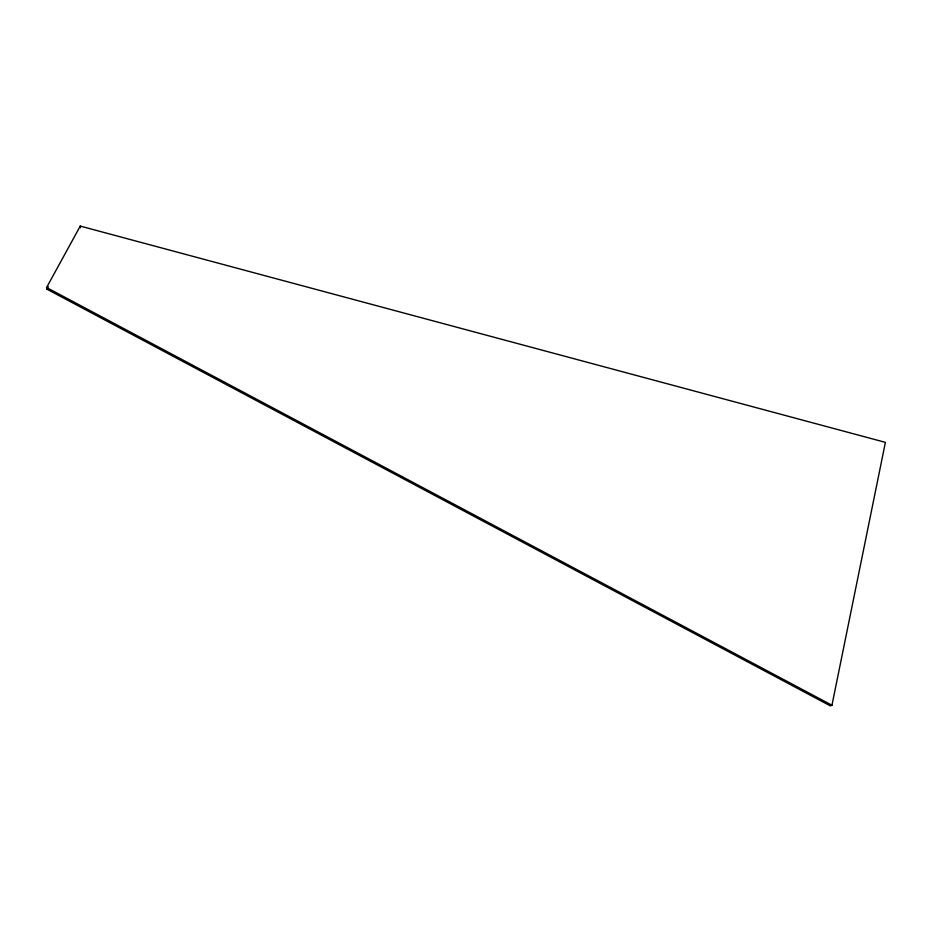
<?xml version="1.0" encoding="UTF-8"?>
<svg xmlns="http://www.w3.org/2000/svg" width="932" height="932" viewBox="0 0 932 932"><rect width="100%" height="100%" fill="white"/><g stroke="black" fill="none" stroke-linecap="round" stroke-linejoin="round"><path stroke-width="1.4" d="M831.95 705.244L885.4 442.362L80.257 226.092L46.6 287.522L46.845 289.141L830.435 705.908L831.95 705.244L46.6 287.522M46.845 289.141L48.219 286.637M80.257 226.092L80.432 227.804"/></g></svg>
